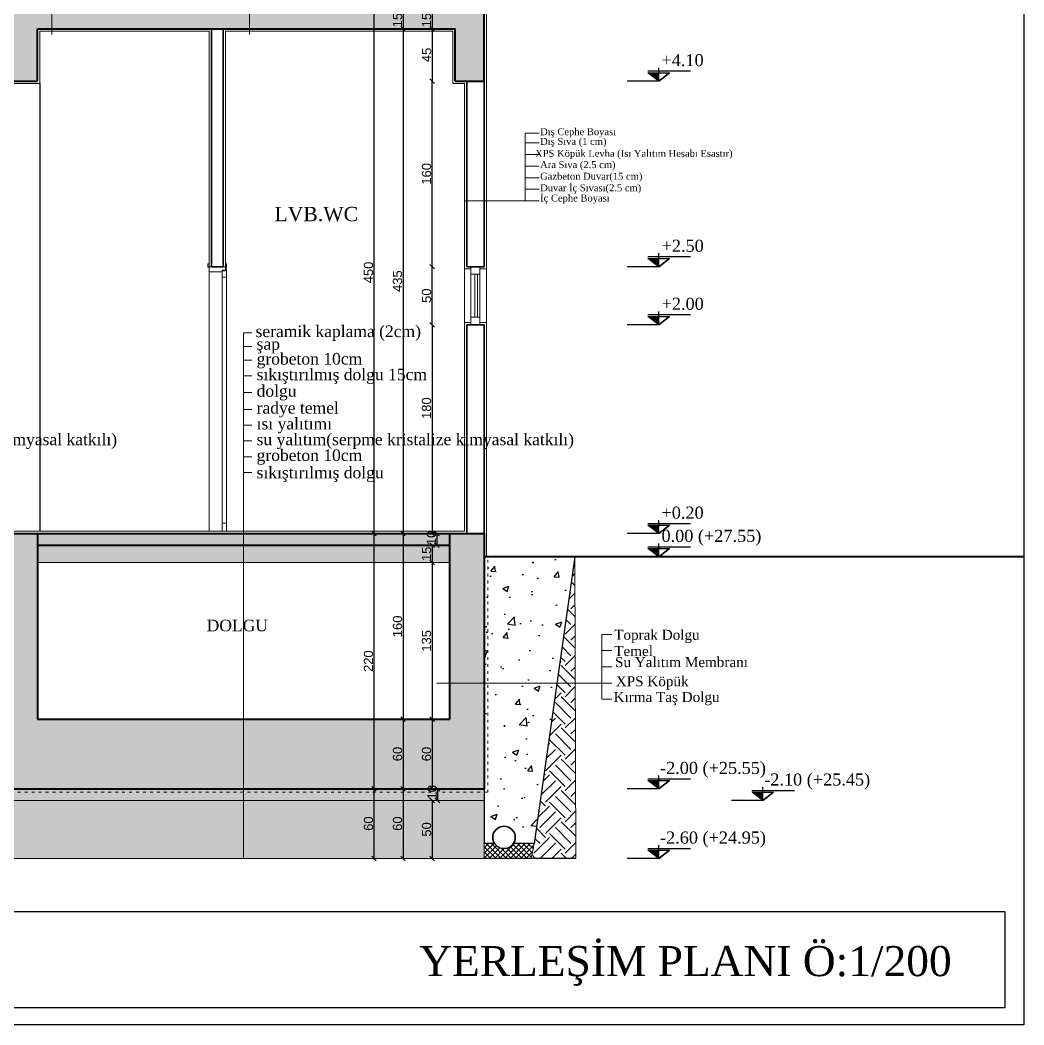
# Model space of a CAD drawing. Header units: centimetres. Extents: x 14449 to 53524, y -19051 to -10746.
# Drawn here: x 21178 to 22043, y -18783 to -17917 of the extents above; entities that cross this region are included whole.
import ezdxf

# ---------------------------------------------------------------- set-up
doc = ezdxf.new("R2010")
doc.units = ezdxf.units.CM
doc.linetypes.add('ACAD_ISO03W100', pattern=[30, 12, -18])
doc.linetypes.add('DOT', pattern=[6.35, 0, -6.35])
for name, color, linetype, lineweight in [('İNCE', 8, 'Continuous', 5), ('malzeme cizgisi', 242, 'Continuous', 20), ('P-TEFRİŞ', 253, 'Continuous', 5), ('P-ÖLÇÜ İÇ', 243, 'Continuous', 0), ('rtm-cam', 141, 'Continuous', 9), ('rtm-duv tugla', 22, 'Continuous', 35), ('rtm-kapı-ahsap', 35, 'Continuous', 13), ('rtm-kesit katmanı-04', 33, 'Continuous', 25), ('rtm-mhl-yazı-malzeme', 7, 'Continuous', 13), ('rtm-pen-ahsap', 35, 'Continuous', 13), ('rtm-sembol kot yazı', 7, 'Continuous', 20), ('rtm-sıva', 252, 'Continuous', 15), ('rtm-tarama-betonarme', 51, 'Continuous', 13), ('rtm-tas_betonarme', 50, 'Continuous', 40)]:
    doc.layers.add(name, color=color, linetype=linetype, lineweight=lineweight)
doc.layers.add('KOT', color=1, linetype='Continuous')
doc.layers.add('Tarama', color=7, linetype='Continuous')
doc.styles.get("Standard").update_dxf_attribs({"font": 'arial.ttf'})
doc.styles.add('times new roman_1_18', font='times.ttf', dxfattribs={"height": 0.2})
doc.styles.add('VAZ-OLCU', font='times.ttf', dxfattribs={"height": 60})
doc.styles.add('ölçü', font='times.ttf', dxfattribs={"height": 10})
doc.dimstyles.new('İÇ ÖLÇÜ', dxfattribs={"dimtxt": 8, "dimasz": 4, "dimexe": 1.25, "dimexo": 0.625, "dimtad": 1, "dimdec": 0, "dimtxsty": 'Standard', "dimblk": 'OBLIQUE', "dimcen": 2.5, "dimse1": 1, "dimse2": 1, "dimclrd": 256, "dimclrt": 256, "dimadec": 0, "dimazin": 0, "dimtfac": 1, "dimtdec": 0, "dimtmove": 1, "dimatfit": 3, "dimldrblk": 'OBLIQUE', "dimfxl": 1, "dimarcsym": 0})
pattern_1 = [(45, (-13698.372, -11789.541), (-6.735192, 6.735192), []), (45, (-13691.6365, -11789.541), (-6.735192, 6.735192), [4.7625, -2.38125])]

# ---------------------------------------------------------------- blocks, each defined once
blk = doc.blocks.new('kotson')
at = {"layer": 'KOT'}
blk.add_hatch(color=256, dxfattribs=at).paths.add_polyline_path([(0.3, 13.6), (18, 0), (18, 13.6)])
for p, q in [((18, 0), (18, 21.9)), ((70, 16), (0, 16)), ((18, 0), (0.3, 13.6)), ((0.3, 13.6), (35.6, 13.6)), ((35.6, 13.6), (18, 0)), ((18, 0), (35.6, 13.6)), ((18, 0), (18, 13.6)), ((18, 0), (-33.7, 0))]:
    blk.add_line(p, q, dxfattribs=at)
blk = doc.blocks.new('gfsdhfdjfg')
at = {"layer": 'malzeme cizgisi'}
for points in [[(-6255.97, -2123.03), (-6255.97, -1670.08)], [(-6255.97, -1670.08), (-6248.87, -1670.08)], [(-6255.97, -1681.92), (-6248.87, -1681.92)], [(-6255.97, -1693.75), (-6248.87, -1693.75)], [(-6255.97, -1707.24), (-6248.87, -1707.24)], [(-6255.97, -1721.44), (-6248.87, -1721.44)], [(-6255.97, -1736.03), (-6248.87, -1736.03)], [(-6255.97, -1749.64), (-6248.87, -1749.64)], [(-6255.97, -1763.25), (-6248.87, -1763.25)], [(-6255.97, -1776.86), (-6248.87, -1776.86)], [(-6255.97, -1790.47), (-6248.87, -1790.47)]]:
    blk.add_lwpolyline(points, dxfattribs=at)
at = {"layer": 'rtm-mhl-yazı-malzeme', "linetype": 'Continuous', "lineweight": 0, "style": 'times new roman_1_18'}
for s, p in [(' seramik kaplama (2cm)', (-6249.49, -1673.71)), ('şap', (-6244.79, -1684.61)), ('grobeton 10cm', (-6244.79, -1697.4)), ('sıkıştırılmış dolgu 15cm', (-6244.79, -1710.89)), ('dolgu', (-6244.79, -1725.09)), ('radye temel ', (-6244.79, -1739.68)), ('ısı yalıtımı', (-6244.79, -1753.29)), ('su yalıtım(serpme kristalize kimyasal katkılı)', (-6244.79, -1766.9)), ('grobeton 10cm', (-6244.79, -1780.51)), ('sıkıştırılmış dolgu ', (-6244.79, -1795.43))]:
    blk.add_text(s, height=10, dxfattribs=at).set_placement(p)
blk = doc.blocks.new('_Oblique')
at = {"color": 0, "linetype": 'ByBlock', "lineweight": -2}
blk.add_line((-0.5, -0.5), (0.5, 0.5), dxfattribs=at)
blk = doc.blocks.new('*D4936')
at = {"layer": 'Defpoints', "color": 0, "lineweight": 30, "transparency": 16777216}
for p in [(21533.03, -17910), (21533.03, -17925), (21533.03, -17925)]:
    blk.add_point(p, dxfattribs=at)
at = {"layer": 'P-ÖLÇÜ İÇ', "lineweight": -2, "transparency": 16777216}
blk.add_line((21533.03, -17910), (21533.03, -17925), dxfattribs=at)
at = {"layer": 'P-ÖLÇÜ İÇ', "lineweight": -2, "transparency": 16777216, "xscale": 4, "yscale": 4, "zscale": 4}
for p, rotation in [((21533.03, -17910), 90), ((21533.03, -17925), 270)]:
    blk.add_blockref('_Oblique', p, dxfattribs=dict(at, rotation=rotation))
at = {"layer": 'P-ÖLÇÜ İÇ', "transparency": 16777216, "insert": (21528.32, -17917.5), "char_height": 8, "attachment_point": 5, "rotation": 90}
blk.add_mtext('15', dxfattribs=at)
blk = doc.blocks.new('*D4937')
at = {"layer": 'Defpoints', "color": 0, "lineweight": 30, "transparency": 16777216}
for p in [(21533.03, -17925), (21533.03, -17970), (21533.03, -17970)]:
    blk.add_point(p, dxfattribs=at)
at = {"layer": 'P-ÖLÇÜ İÇ', "lineweight": -2, "transparency": 16777216}
blk.add_line((21533.03, -17925), (21533.03, -17970), dxfattribs=at)
at = {"layer": 'P-ÖLÇÜ İÇ', "lineweight": -2, "transparency": 16777216, "xscale": 4, "yscale": 4, "zscale": 4}
for p, rotation in [((21533.03, -17925), 90), ((21533.03, -17970), 270)]:
    blk.add_blockref('_Oblique', p, dxfattribs=dict(at, rotation=rotation))
at = {"layer": 'P-ÖLÇÜ İÇ', "transparency": 16777216, "insert": (21528.34, -17947.5), "char_height": 8, "attachment_point": 5, "rotation": 90}
blk.add_mtext('45', dxfattribs=at)
blk = doc.blocks.new('*D4938')
at = {"layer": 'Defpoints', "color": 0, "lineweight": 30, "transparency": 16777216}
for p in [(21533.03, -18180), (21533.03, -18360), (21533.03, -18360)]:
    blk.add_point(p, dxfattribs=at)
at = {"layer": 'P-ÖLÇÜ İÇ', "lineweight": -2, "transparency": 16777216}
blk.add_line((21533.03, -18180), (21533.03, -18360), dxfattribs=at)
at = {"layer": 'P-ÖLÇÜ İÇ', "lineweight": -2, "transparency": 16777216, "xscale": 4, "yscale": 4, "zscale": 4}
for p, rotation in [((21533.03, -18180), 90), ((21533.03, -18360), 270)]:
    blk.add_blockref('_Oblique', p, dxfattribs=dict(at, rotation=rotation))
at = {"layer": 'P-ÖLÇÜ İÇ', "transparency": 16777216, "insert": (21528.32, -18251.95), "char_height": 8, "attachment_point": 5, "rotation": 90}
blk.add_mtext('180', dxfattribs=at)
blk = doc.blocks.new('*D4939')
at = {"layer": 'Defpoints', "color": 0, "lineweight": 30, "transparency": 16777216}
for p in [(21533.03, -18360), (21533.03, -18370), (21537.27, -18370)]:
    blk.add_point(p, dxfattribs=at)
at = {"layer": 'P-ÖLÇÜ İÇ', "lineweight": -2, "transparency": 16777216}
blk.add_line((21537.27, -18360), (21537.27, -18370), dxfattribs=at)
at = {"layer": 'P-ÖLÇÜ İÇ', "lineweight": -2, "transparency": 16777216, "xscale": 4, "yscale": 4, "zscale": 4}
for p, rotation in [((21537.27, -18360), 90), ((21537.27, -18370), 270)]:
    blk.add_blockref('_Oblique', p, dxfattribs=dict(at, rotation=rotation))
at = {"layer": 'P-ÖLÇÜ İÇ', "transparency": 16777216, "insert": (21532.56, -18363.73), "char_height": 8, "attachment_point": 5, "rotation": 90}
blk.add_mtext('10', dxfattribs=at)
blk = doc.blocks.new('*D4940')
at = {"layer": 'Defpoints', "color": 0, "lineweight": 30, "transparency": 16777216}
for p in [(21533.03, -18370), (21533.03, -18385), (21533.03, -18385)]:
    blk.add_point(p, dxfattribs=at)
at = {"layer": 'P-ÖLÇÜ İÇ', "lineweight": -2, "transparency": 16777216}
blk.add_line((21533.03, -18370), (21533.03, -18385), dxfattribs=at)
at = {"layer": 'P-ÖLÇÜ İÇ', "lineweight": -2, "transparency": 16777216, "xscale": 4, "yscale": 4, "zscale": 4}
for p, rotation in [((21533.03, -18370), 90), ((21533.03, -18385), 270)]:
    blk.add_blockref('_Oblique', p, dxfattribs=dict(at, rotation=rotation))
at = {"layer": 'P-ÖLÇÜ İÇ', "transparency": 16777216, "insert": (21528.32, -18377.5), "char_height": 8, "attachment_point": 5, "rotation": 90}
blk.add_mtext('15', dxfattribs=at)
blk = doc.blocks.new('*D4941')
at = {"layer": 'Defpoints', "color": 0, "lineweight": 30, "transparency": 16777216}
for p in [(21533.03, -18385), (21533.03, -18520), (21533.03, -18520)]:
    blk.add_point(p, dxfattribs=at)
at = {"layer": 'P-ÖLÇÜ İÇ', "lineweight": -2, "transparency": 16777216}
blk.add_line((21533.03, -18385), (21533.03, -18520), dxfattribs=at)
at = {"layer": 'P-ÖLÇÜ İÇ', "lineweight": -2, "transparency": 16777216, "xscale": 4, "yscale": 4, "zscale": 4}
for p, rotation in [((21533.03, -18385), 90), ((21533.03, -18520), 270)]:
    blk.add_blockref('_Oblique', p, dxfattribs=dict(at, rotation=rotation))
at = {"layer": 'P-ÖLÇÜ İÇ', "transparency": 16777216, "insert": (21528.32, -18452.5), "char_height": 8, "attachment_point": 5, "rotation": 90}
blk.add_mtext('135', dxfattribs=at)
blk = doc.blocks.new('*D4942')
at = {"layer": 'Defpoints', "color": 0, "lineweight": 30, "transparency": 16777216}
for p in [(21533.03, -18520), (21533.03, -18580), (21533.03, -18580)]:
    blk.add_point(p, dxfattribs=at)
at = {"layer": 'P-ÖLÇÜ İÇ', "lineweight": -2, "transparency": 16777216}
blk.add_line((21533.03, -18520), (21533.03, -18580), dxfattribs=at)
at = {"layer": 'P-ÖLÇÜ İÇ', "lineweight": -2, "transparency": 16777216, "xscale": 4, "yscale": 4, "zscale": 4}
for p, rotation in [((21533.03, -18520), 90), ((21533.03, -18580), 270)]:
    blk.add_blockref('_Oblique', p, dxfattribs=dict(at, rotation=rotation))
at = {"layer": 'P-ÖLÇÜ İÇ', "transparency": 16777216, "insert": (21528.32, -18550), "char_height": 8, "attachment_point": 5, "rotation": 90}
blk.add_mtext('60', dxfattribs=at)
blk = doc.blocks.new('*D4943')
at = {"layer": 'Defpoints', "color": 0, "lineweight": 30, "transparency": 16777216}
for p in [(21533.03, -18580), (21533.03, -18590), (21537.88, -18590)]:
    blk.add_point(p, dxfattribs=at)
at = {"layer": 'P-ÖLÇÜ İÇ', "lineweight": -2, "transparency": 16777216}
blk.add_line((21537.88, -18580), (21537.88, -18590), dxfattribs=at)
at = {"layer": 'P-ÖLÇÜ İÇ', "lineweight": -2, "transparency": 16777216, "xscale": 4, "yscale": 4, "zscale": 4}
for p, rotation in [((21537.88, -18580), 90), ((21537.88, -18590), 270)]:
    blk.add_blockref('_Oblique', p, dxfattribs=dict(at, rotation=rotation))
at = {"layer": 'P-ÖLÇÜ İÇ', "transparency": 16777216, "insert": (21533.17, -18582.99), "char_height": 8, "attachment_point": 5, "rotation": 90}
blk.add_mtext('10', dxfattribs=at)
blk = doc.blocks.new('*D4944')
at = {"layer": 'Defpoints', "color": 0, "lineweight": 30, "transparency": 16777216}
for p in [(21533.03, -18590), (21533.03, -18640), (21533.03, -18640)]:
    blk.add_point(p, dxfattribs=at)
at = {"layer": 'P-ÖLÇÜ İÇ', "lineweight": -2, "transparency": 16777216}
blk.add_line((21533.03, -18590), (21533.03, -18640), dxfattribs=at)
at = {"layer": 'P-ÖLÇÜ İÇ', "lineweight": -2, "transparency": 16777216, "xscale": 4, "yscale": 4, "zscale": 4}
for p, rotation in [((21533.03, -18590), 90), ((21533.03, -18640), 270)]:
    blk.add_blockref('_Oblique', p, dxfattribs=dict(at, rotation=rotation))
at = {"layer": 'P-ÖLÇÜ İÇ', "transparency": 16777216, "insert": (21528.32, -18615), "char_height": 8, "attachment_point": 5, "rotation": 90}
blk.add_mtext('50', dxfattribs=at)
blk = doc.blocks.new('*D4950')
at = {"layer": 'Defpoints', "color": 0, "lineweight": 30, "transparency": 16777216}
for p in [(21508.03, -17910), (21508.03, -17925), (21508.03, -17925)]:
    blk.add_point(p, dxfattribs=at)
at = {"layer": 'P-ÖLÇÜ İÇ', "lineweight": -2, "transparency": 16777216}
blk.add_line((21508.03, -17910), (21508.03, -17925), dxfattribs=at)
at = {"layer": 'P-ÖLÇÜ İÇ', "lineweight": -2, "transparency": 16777216, "xscale": 4, "yscale": 4, "zscale": 4}
for p, rotation in [((21508.03, -17910), 90), ((21508.03, -17925), 270)]:
    blk.add_blockref('_Oblique', p, dxfattribs=dict(at, rotation=rotation))
at = {"layer": 'P-ÖLÇÜ İÇ', "transparency": 16777216, "insert": (21503.32, -17917.5), "char_height": 8, "attachment_point": 5, "rotation": 90}
blk.add_mtext('15', dxfattribs=at)
blk = doc.blocks.new('*D4951')
at = {"layer": 'Defpoints', "color": 0, "lineweight": 30, "transparency": 16777216}
for p in [(21508.03, -17925), (21508.03, -18360), (21508.03, -18360)]:
    blk.add_point(p, dxfattribs=at)
at = {"layer": 'P-ÖLÇÜ İÇ', "lineweight": -2, "transparency": 16777216}
blk.add_line((21508.03, -17925), (21508.03, -18360), dxfattribs=at)
at = {"layer": 'P-ÖLÇÜ İÇ', "lineweight": -2, "transparency": 16777216, "xscale": 4, "yscale": 4, "zscale": 4}
for p, rotation in [((21508.03, -17925), 90), ((21508.03, -18360), 270)]:
    blk.add_blockref('_Oblique', p, dxfattribs=dict(at, rotation=rotation))
at = {"layer": 'P-ÖLÇÜ İÇ', "transparency": 16777216, "insert": (21503.32, -18142.5), "char_height": 8, "attachment_point": 5, "rotation": 90}
blk.add_mtext('435', dxfattribs=at)
blk = doc.blocks.new('*D4952')
at = {"layer": 'Defpoints', "color": 0, "lineweight": 30, "transparency": 16777216}
for p in [(21508.03, -18360), (21503.81, -18520), (21508.03, -18520)]:
    blk.add_point(p, dxfattribs=at)
at = {"layer": 'P-ÖLÇÜ İÇ', "lineweight": -2, "transparency": 16777216}
blk.add_line((21508.03, -18360), (21508.03, -18520), dxfattribs=at)
at = {"layer": 'P-ÖLÇÜ İÇ', "lineweight": -2, "transparency": 16777216, "xscale": 4, "yscale": 4, "zscale": 4}
for p, rotation in [((21508.03, -18360), 90), ((21508.03, -18520), 270)]:
    blk.add_blockref('_Oblique', p, dxfattribs=dict(at, rotation=rotation))
at = {"layer": 'P-ÖLÇÜ İÇ', "transparency": 16777216, "insert": (21503.32, -18440), "char_height": 8, "attachment_point": 5, "rotation": 90}
blk.add_mtext('160', dxfattribs=at)
blk = doc.blocks.new('*D4953')
at = {"layer": 'Defpoints', "color": 0, "lineweight": 30, "transparency": 16777216}
for p in [(21503.81, -18520), (21508.03, -18580), (21508.03, -18580)]:
    blk.add_point(p, dxfattribs=at)
at = {"layer": 'P-ÖLÇÜ İÇ', "lineweight": -2, "transparency": 16777216}
blk.add_line((21508.03, -18520), (21508.03, -18580), dxfattribs=at)
at = {"layer": 'P-ÖLÇÜ İÇ', "lineweight": -2, "transparency": 16777216, "xscale": 4, "yscale": 4, "zscale": 4}
for p, rotation in [((21508.03, -18520), 90), ((21508.03, -18580), 270)]:
    blk.add_blockref('_Oblique', p, dxfattribs=dict(at, rotation=rotation))
at = {"layer": 'P-ÖLÇÜ İÇ', "transparency": 16777216, "insert": (21503.32, -18550), "char_height": 8, "attachment_point": 5, "rotation": 90}
blk.add_mtext('60', dxfattribs=at)
blk = doc.blocks.new('*D4954')
at = {"layer": 'Defpoints', "color": 0, "lineweight": 30, "transparency": 16777216}
for p in [(21508.03, -18580), (21504.03, -18640), (21508.03, -18640)]:
    blk.add_point(p, dxfattribs=at)
at = {"layer": 'P-ÖLÇÜ İÇ', "lineweight": -2, "transparency": 16777216}
blk.add_line((21508.03, -18580), (21508.03, -18640), dxfattribs=at)
at = {"layer": 'P-ÖLÇÜ İÇ', "lineweight": -2, "transparency": 16777216, "xscale": 4, "yscale": 4, "zscale": 4}
for p, rotation in [((21508.03, -18580), 90), ((21508.03, -18640), 270)]:
    blk.add_blockref('_Oblique', p, dxfattribs=dict(at, rotation=rotation))
at = {"layer": 'P-ÖLÇÜ İÇ', "transparency": 16777216, "insert": (21503.32, -18610), "char_height": 8, "attachment_point": 5, "rotation": 90}
blk.add_mtext('60', dxfattribs=at)
blk = doc.blocks.new('*D4956')
at = {"layer": 'Defpoints', "color": 0, "lineweight": 30, "transparency": 16777216}
for p in [(21483.03, -17910), (21483.03, -18360), (21483.03, -18360)]:
    blk.add_point(p, dxfattribs=at)
at = {"layer": 'P-ÖLÇÜ İÇ', "lineweight": -2, "transparency": 16777216}
blk.add_line((21483.03, -17910), (21483.03, -18360), dxfattribs=at)
at = {"layer": 'P-ÖLÇÜ İÇ', "lineweight": -2, "transparency": 16777216, "xscale": 4, "yscale": 4, "zscale": 4}
for p, rotation in [((21483.03, -17910), 90), ((21483.03, -18360), 270)]:
    blk.add_blockref('_Oblique', p, dxfattribs=dict(at, rotation=rotation))
at = {"layer": 'P-ÖLÇÜ İÇ', "transparency": 16777216, "insert": (21478.32, -18135), "char_height": 8, "attachment_point": 5, "rotation": 90}
blk.add_mtext('450', dxfattribs=at)
blk = doc.blocks.new('*D4957')
at = {"layer": 'Defpoints', "color": 0, "lineweight": 30, "transparency": 16777216}
for p in [(21483.03, -18360), (21483.03, -18580), (21483.03, -18580)]:
    blk.add_point(p, dxfattribs=at)
at = {"layer": 'P-ÖLÇÜ İÇ', "lineweight": -2, "transparency": 16777216}
blk.add_line((21483.03, -18360), (21483.03, -18580), dxfattribs=at)
at = {"layer": 'P-ÖLÇÜ İÇ', "lineweight": -2, "transparency": 16777216, "xscale": 4, "yscale": 4, "zscale": 4}
for p, rotation in [((21483.03, -18360), 90), ((21483.03, -18580), 270)]:
    blk.add_blockref('_Oblique', p, dxfattribs=dict(at, rotation=rotation))
at = {"layer": 'P-ÖLÇÜ İÇ', "transparency": 16777216, "insert": (21478.32, -18470), "char_height": 8, "attachment_point": 5, "rotation": 90}
blk.add_mtext('220', dxfattribs=at)
blk = doc.blocks.new('*D4958')
at = {"layer": 'Defpoints', "color": 0, "lineweight": 30, "transparency": 16777216}
for p in [(21483.03, -18580), (21483.03, -18640), (21483.03, -18640)]:
    blk.add_point(p, dxfattribs=at)
at = {"layer": 'P-ÖLÇÜ İÇ', "lineweight": -2, "transparency": 16777216}
blk.add_line((21483.03, -18580), (21483.03, -18640), dxfattribs=at)
at = {"layer": 'P-ÖLÇÜ İÇ', "lineweight": -2, "transparency": 16777216, "xscale": 4, "yscale": 4, "zscale": 4}
for p, rotation in [((21483.03, -18580), 90), ((21483.03, -18640), 270)]:
    blk.add_blockref('_Oblique', p, dxfattribs=dict(at, rotation=rotation))
at = {"layer": 'P-ÖLÇÜ İÇ', "transparency": 16777216, "insert": (21478.32, -18610), "char_height": 8, "attachment_point": 5, "rotation": 90}
blk.add_mtext('60', dxfattribs=at)
blk = doc.blocks.new('*D4969')
at = {"layer": 'Defpoints', "color": 0, "lineweight": 30, "transparency": 16777216}
for p in [(21533.03, -18130), (21533.03, -18130), (21533.03, -18180)]:
    blk.add_point(p, dxfattribs=at)
at = {"layer": 'P-ÖLÇÜ İÇ', "lineweight": -2, "transparency": 16777216}
blk.add_line((21533.03, -18180), (21533.03, -18130), dxfattribs=at)
at = {"layer": 'P-ÖLÇÜ İÇ', "lineweight": -2, "transparency": 16777216, "xscale": 4, "yscale": 4, "zscale": 4}
for p, rotation in [((21533.03, -18130), 90), ((21533.03, -18180), 270)]:
    blk.add_blockref('_Oblique', p, dxfattribs=dict(at, rotation=rotation))
at = {"layer": 'P-ÖLÇÜ İÇ', "transparency": 16777216, "insert": (21528.32, -18155), "char_height": 8, "attachment_point": 5, "rotation": 90}
blk.add_mtext('50', dxfattribs=at)
blk = doc.blocks.new('*D4970')
at = {"layer": 'Defpoints', "color": 0, "lineweight": 30, "transparency": 16777216}
for p in [(21533.03, -17970), (21533.03, -17970), (21533.03, -18130)]:
    blk.add_point(p, dxfattribs=at)
at = {"layer": 'P-ÖLÇÜ İÇ', "lineweight": -2, "transparency": 16777216}
blk.add_line((21533.03, -18130), (21533.03, -17970), dxfattribs=at)
at = {"layer": 'P-ÖLÇÜ İÇ', "lineweight": -2, "transparency": 16777216, "xscale": 4, "yscale": 4, "zscale": 4}
for p, rotation in [((21533.03, -17970), 90), ((21533.03, -18130), 270)]:
    blk.add_blockref('_Oblique', p, dxfattribs=dict(at, rotation=rotation))
at = {"layer": 'P-ÖLÇÜ İÇ', "transparency": 16777216, "insert": (21528.32, -18050), "char_height": 8, "attachment_point": 5, "rotation": 90}
blk.add_mtext('160', dxfattribs=at)

msp = doc.modelspace()

# ---------------------------------------------------------------- hatches: boundary and pattern name
at = {"layer": 'İNCE'}
h = msp.add_hatch(dxfattribs=at)
h.set_pattern_fill('TRIANG', color=256)
h.set_pattern_definition([(60, (-5690.361, -8206.624), (-4.7625, 8.248892), [4.7625, -4.7625]), (120, (-5690.361, -8206.624), (-9.525, 5e-09), [4.7625, -4.7625]), (0, (-5692.742, -8202.499), (4.7625, 8.248892), [4.7625, -4.7625])])
h.paths.add_polyline_path([(21163.04, -18385), (21163.04, -18370), (20718.04, -18370), (20718.04, -18385)])
h.paths.add_polyline_path([(21193.04, -18370), (21193.04, -18385), (21548.04, -18385), (21548.04, -18370)])
at = {"layer": 'İNCE', "linetype": 'Continuous', "lineweight": -3}
h = msp.add_hatch(dxfattribs=at)
h.set_pattern_fill('AR-CONC', scale=0.3, style=0)
h.set_pattern_definition([(50, (-57251.693, 67622.786), (54.6554, -4.781726), [5.715, -62.865]), (355, (-57251.69, 67622.786), (-10.573026, 57.317054), [4.572, -50.292175]), (100.451445, (-57247.14, 67622.387), (44.082374, 52.535326), [4.857003, -53.427073]), (46.1842, (-57251.69, 67638.026), (81.323712, -12.6127), [8.5725, -94.2975]), (96.63556, (-57244.916, 67636.975), (71.22124, 74.22784), [7.285507, -80.14068]), (351.18415, (-57251.69, 67638.026), (71.22124, 74.22784), [6.85799, -75.43792]), (21, (-57244.073, 67634.216), (45.484317, -30.67956), [5.715, -62.865]), (326, (-57244.07, 67634.216), (18.540609, 55.25639), [4.572, -50.292]), (71.451445, (-57240.28, 67631.66), (64.024926, 24.57683), [4.857003, -53.42698]), (37.5, (-57251.693, 67622.786), (0.926581, 25.3665117), [0, -49.6824, 0, -51.054, 0, -50.4825]), (7.5, (-57251.693, 67622.786), (20.045899, 30.0541724), [0, -29.1084, 0, -48.5394, 0, -19.2405]), (327.5, (-57268.685, 67622.786), (40.6771786, -1.7186232), [0, -19.05, 0, -59.436, 0, -78.867]), (317.5, (-57276.305, 67622.786), (44.438754, 7.627947), [0, -24.765, 0, -39.4716, 0, -56.007])])
edge = h.paths.add_edge_path()
edge.add_line((21621.16, -18627.23), (21603.09, -18627.26))
edge.add_arc((21595.06, -18621.84), 9.69, 325.98165, 360)
edge.add_arc((21595.06, -18621.84), 9.69, 360, 540)
edge.add_arc((21595.06, -18621.84), 9.69, 540, 572.80355)
edge.add_line((21586.92, -18627.08), (21578.18, -18627.08))
edge.add_line((21578.18, -18627.08), (21578.08, -18469.8))
edge.add_line((21578.08, -18469.8), (21578.04, -18380))
edge.add_line((21578.04, -18380), (21656.1, -18380))
edge.add_line((21656.1, -18380), (21642.33, -18477.44))
edge.add_line((21642.33, -18477.44), (21621.16, -18627.23))
h = msp.add_hatch(dxfattribs=at)
h.set_pattern_fill('EARTH', scale=3, angle=45, style=0)
h.set_pattern_definition([(45, (-57251.693, 67672.786), (2e-15, 26.9407684), [19.05, -19.05]), (45, (-57256.744, 67677.837), (2e-15, 26.9407684), [19.05, -19.05]), (45, (-57261.795, 67682.889), (2e-15, 26.9407684), [19.05, -19.05]), (135, (-57261.795, 67686.256), (-26.9407684, 2e-15), [19.05, -19.05]), (135, (-57256.744, 67691.308), (-26.9407684, 2e-15), [19.05, -19.05]), (135, (-57251.693, 67696.359), (-26.9407684, 2e-15), [19.05, -19.05])])
h.paths.add_polyline_path([(21656.93, -18640), (21618.4, -18640), (21621.16, -18627.23), (21636.28, -18520.3), (21656.1, -18380)])
at = {"layer": 'İNCE'}
h = msp.add_hatch(dxfattribs=at)
h.set_pattern_fill('TRIANG', color=256)
h.set_pattern_definition([(60, (71.353, -3874.5115), (-4.7625, 8.248892), [4.7625, -4.7625]), (120, (71.353, -3874.5115), (-9.525, 5e-09), [4.7625, -4.7625]), (0, (68.972, -3870.387), (4.7625, 8.248892), [4.7625, -4.7625])])
h.paths.add_polyline_path([(21578.04, -18590), (21578.04, -18580), (20688.04, -18580), (20688.04, -18590)])
h = msp.add_hatch(dxfattribs=at)
h.set_pattern_fill('GRAVEL', color=256, scale=1.5)
h.set_pattern_definition([(228.0127875, (-13670.9397, -11751.4412), (-304.80000002, -342.89999998), [5.12582, -507.457255]), (184.969741, (-13674.3687, -11755.2512), (457.19999982, 38.10000217), [8.79607, -870.810733]), (132.510447, (-13683.1317, -11756.0132), (381.00000016, -419.09999985), [6.202223, -614.02084]), (267.273689, (-13697.9907, -11765.5382), (38.10000008, 762), [8.010068, -792.99656]), (292.833654, (-13698.3717, -11773.5392), (-190.50000002, 457.19999999), [7.854505, -777.597116]), (357.273689, (-13695.3237, -11780.7782), (-762, 38.10000008), [8.010068, -792.99656]), (37.6942405, (-13687.3227, -11781.1592), (-495.29999998, -381.00000003), [10.592905, -1048.69673]), (72.2553284, (-13678.9407, -11774.6822), (266.70000007, 838.19999998), [10.000793, -990.07885]), (121.4295656, (-13675.8927, -11765.1572), (-304.80000004, 495.29999997), [8.037195, -795.683185]), (175.236358, (-13680.0837, -11758.2992), (419.1, -38.10000007), [9.1757, -449.609054]), (222.3974378, (-13689.2277, -11757.5372), (-457.199999985, -419.100000016), [11.86617, -1174.751588]), (138.814075, (-13660.2717, -11765.9192), (-266.7, 228.60000002), [4.05007, -400.958487]), (171.4692344, (-13663.3197, -11763.2522), (495.30000001, -76.19999991), [7.70523, -762.819585]), (225, (-13670.94, -11762.11), (-5e-15, -38.1), [5.38814, -48.493397]), (203.19859, (-13673.6067, -11757.537), (190.5, 76.2), [2.90162, -287.259336]), (291.80141, (-13676.274, -11758.68), (-38.1, 114.3), [4.103484, -201.071295]), (30.963757, (-13674.75, -11762.49), (114.3, 76.2), [6.664795, -215.494472]), (161.56505, (-13669.035, -11759.061), (76.2, -38.1), [4.819307, -115.66347]), (16.38954, (-13698.3717, -11758.6802), (381, 114.3), [6.75132, -668.3824]), (70.346176, (-13691.8947, -11756.7752), (-152.40000001, -419.1), [5.663984, -560.733235]), (293.19859, (-13669.0347, -11751.441), (-76.2, 190.5), [5.8032, -284.357754]), (343.61046, (-13666.7487, -11756.7752), (-381.00000001, 114.29999997), [6.75132, -668.3824]), (339.443955, (-13698.3717, -11782.302), (-190.5, 76.2), [6.51053, -319.016015]), (294.775141, (-13692.2757, -11784.5882), (-190.50000023, 419.0999999), [5.45508, -540.0539]), (66.80141, (-13668.6537, -11789.541), (76.2, 190.5), [5.8032, -284.357754]), (17.354025, (-13666.3677, -11784.2072), (-495.29999999, -152.40000003), [6.38674, -632.28564]), (69.443955, (-13687.3227, -11789.541), (-76.2, -190.5), [3.255264, -322.27128]), (101.309932, (-13670.94, -11789.541), (-38.1, 152.4), [1.94272, -192.329924]), (165.963757, (-13671.321, -11787.636), (114.3, -38.1), [7.854506, -149.23582]), (186.009006, (-13678.9407, -11785.7312), (381, 38.10000002), [7.279005, -720.620473]), (303.690068, (-13674.75, -11765.919), (-38.1, 76.2), [5.49486, -131.876645]), (353.1572266, (-13671.7017, -11770.4912), (647.700000004, -76.199999966), [9.59335, -949.740136]), (60.945396, (-13662.1767, -11771.6342), (-152.4, -266.7), [3.922624, -388.340885]), (90, (-13660.27, -11768.205), (-38.1, 38.1), [2.286, -35.814]), (120.256437, (-13679.7027, -11784.5882), (152.39999998, -266.70000001), [5.293004, -524.00911]), (48.0127875, (-13682.3697, -11780.0162), (304.80000003, 342.89999998), [10.251643, -502.331433]), (0, (-13675.51, -11772.396), (38.1, 38.1), [9.906, -28.194]), (325.3048465, (-13665.6057, -11772.3962), (381.00000014, -266.6999998), [6.024143, -596.38975]), (254.054604, (-13660.6527, -11775.825), (-38.1, -152.4), [5.547436, -271.82475]), (207.6459754, (-13662.1767, -11781.1592), (-723.90000003, -380.99999995), [9.032176, -894.186966]), (175.4260787, (-13670.1777, -11785.3502), (-495.3, 38.1), [9.55544, -945.987697])])
h.paths.add_polyline_path([(21578.04, -18640), (21578.04, -18590), (20688.04, -18590), (20688.04, -18640)])
at = {"layer": 'rtm-tarama-betonarme'}
h = msp.add_hatch(dxfattribs=at)
h.set_pattern_fill('ANSI33', color=256, scale=1.5, style=0)
h.set_pattern_definition(pattern_1)
h.paths.add_polyline_path([(21193.04, -17925), (21552.96, -17925), (21552.96, -17970), (21578.04, -17970), (21578.04, -17910), (20688.04, -17910), (20688.04, -17970), (20718.04, -17970), (20718.04, -17925), (21163.04, -17925), (21163.04, -17970), (21193.04, -17970)])
h = msp.add_hatch(dxfattribs=at)
h.set_pattern_fill('ANSI33', color=256, scale=1.5, style=0)
h.set_pattern_definition(pattern_1)
h.paths.add_polyline_path([(21578.04, -18360), (21548.04, -18360), (21548.04, -18520), (21193.04, -18520), (21193.04, -18360), (21163.04, -18360), (21163.04, -18520), (20718.04, -18520), (20718.04, -18360), (20688.04, -18360), (20688.04, -18580), (21578.04, -18580)])
h = msp.add_hatch(dxfattribs=at)
h.set_pattern_fill('ANSI33', color=256, scale=1.5, style=0)
h.set_pattern_definition([(45, (-5690.361, -8206.624), (-6.735192, 6.735192), []), (45, (-5683.625, -8206.624), (-6.735192, 6.735192), [4.7625, -2.38125])])
h.paths.add_polyline_path([(21163.04, -18370), (21163.04, -18360), (20718.04, -18360), (20718.04, -18370)])
h.paths.add_polyline_path([(21193.04, -18360), (21193.04, -18370), (21548.04, -18370), (21548.04, -18360)])
at = {"layer": 'Tarama'}
h = msp.add_hatch(dxfattribs=at)
h.set_pattern_fill('ANSI37', style=0)
h.set_pattern_definition([(45, (-77704.95, 162692.2454), (-2.24506403, 2.24506403), []), (135, (-77704.95, 162692.2454), (-2.24506403, -2.24506403), [])])
edge = h.paths.add_edge_path()
edge.add_arc((21594.92, -18621.86), 9.69, 270, 327.19645)
edge.add_line((21603.06, -18627.1), (21621.01, -18627.1))
edge.add_line((21621.01, -18627.1), (21618.36, -18640.02))
edge.add_line((21618.36, -18640.02), (21594.92, -18640.02))
edge.add_line((21594.92, -18640.02), (21594.92, -18631.54))
edge = h.paths.add_edge_path()
edge.add_line((21578.04, -18627.1), (21586.78, -18627.1))
edge.add_arc((21594.92, -18621.86), 9.69, 212.80355, 270)
edge.add_line((21594.92, -18631.54), (21594.92, -18640.02))
edge.add_line((21594.92, -18640.02), (21578.04, -18640.02))
edge.add_line((21578.04, -18640.02), (21578.04, -18627.1))

# ---------------------------------------------------------------- linework, layer by layer
at = {"color": 2, "lineweight": 25}
for points in [[(19683.04, -16583.46), (22043.12, -16583.46), (22043.12, -18783.46), (19683.04, -18783.46)], [(22026.92, -18686.08), (19709.07, -18686.08), (19709.07, -18768.46), (22026.92, -18768.46)]]:
    msp.add_lwpolyline(points, close=True, dxfattribs=at)
at = {"layer": 'İNCE', "color": 7, "linetype": 'Continuous', "lineweight": -3}
msp.add_lwpolyline([(21621.16, -18627.23), (21603.09, -18627.26, 0.149533), (21604.75, -18621.84, 1), (21585.37, -18621.84, 0.144118), (21586.92, -18627.08), (21578.18, -18627.08), (21578.04, -18380), (21578.04, -18380), (21578.04, -18380), (21656.1, -18380)], format="xyb", close=True, dxfattribs=at)
at = {"layer": 'malzeme cizgisi'}
for p, q in [((21205.42, -17806.46), (21205.42, -17930)), ((21375.6, -17806.46), (21375.6, -17930)), ((21613.26, -18014.94), (21625.51, -18014.94)), ((21613.26, -18023.3), (21625.51, -18023.3)), ((21613.26, -18033.3), (21625.51, -18033.3)), ((21613.26, -18043.3), (21625.51, -18043.3)), ((21613.26, -18053.3), (21625.51, -18053.3)), ((21613.26, -18063.3), (21625.51, -18063.3)), ((21613.26, -18073.3), (21625.51, -18073.3)), ((21679.42, -18502.86), (21679.42, -18446.86)), ((21679.42, -18446.86), (21687.92, -18446.86)), ((21679.42, -18460.86), (21687.92, -18460.86)), ((21679.42, -18474.86), (21687.92, -18474.86)), ((21537.17, -18488.86), (21679.42, -18488.86)), ((21679.42, -18488.86), (21687.92, -18488.86)), ((21679.42, -18502.86), (21687.92, -18502.86))]:
    msp.add_line(p, q, dxfattribs=at)
for points in [[(21613.26, -18014.94), (21613.26, -18073.3)], [(21613.26, -18073.3), (21561.04, -18073.3)]]:
    msp.add_lwpolyline(points, dxfattribs=at)
at = {"layer": 'P-ÖLÇÜ İÇ', "color": 7}
msp.add_lwpolyline([(21656.93, -18640), (21618.4, -18640), (21621.16, -18627.23), (21656.1, -18380), (21656.1, -18380)], close=True, dxfattribs=at)
at = {"layer": 'rtm-cam'}
msp.add_line((21572.09, -18173.6), (21572.09, -18136.4), dxfattribs=at)
at = {"layer": 'rtm-duv tugla'}
for p, q in [((21343.04, -17925), (21343.04, -18130)), ((21353.04, -17925), (21353.04, -18130)), ((21563.04, -17970), (21563.04, -18130)), ((21578.04, -17970), (21578.04, -18130)), ((21343.04, -18130), (21353.04, -18130)), ((21563.04, -18130), (21578.04, -18130)), ((21563.04, -18180), (21563.04, -18360)), ((21563.04, -18180), (21578.04, -18180)), ((21578.04, -18180), (21578.04, -18360))]:
    msp.add_line(p, q, dxfattribs=at)
at = {"layer": 'rtm-kapı-ahsap'}
for p, q in [((21339.9, -18127.47), (21341.04, -18127.47)), ((21339.9, -18130.56), (21339.9, -18127.47)), ((21341.04, -18130.56), (21339.9, -18130.56)), ((21341.04, -18127.47), (21341.04, -18130.56)), ((21341.04, -18134.45), (21341.04, -18130)), ((21355.04, -18130), (21341.04, -18130)), ((21352.07, -18132.97), (21352.07, -18134.45)), ((21355.04, -18132.97), (21352.07, -18132.97)), ((21355.04, -18127.53), (21355.04, -18130.56)), ((21356.01, -18127.53), (21355.04, -18127.53)), ((21355.04, -18130), (21355.04, -18132.97)), ((21355.04, -18130.56), (21356.01, -18130.56)), ((21355.04, -18131.98), (21356.03, -18131.98)), ((21355.09, -18133.48), (21355.09, -18131.98)), ((21356.01, -18130.56), (21356.01, -18127.53)), ((21356.03, -18357.86), (21356.03, -18131.98)), ((21352.07, -18134.45), (21341.04, -18134.45)), ((21341.04, -18134.45), (21341.04, -18358)), ((21352.2, -18133.48), (21352.2, -18357.86)), ((21352.2, -18133.48), (21355.09, -18133.48)), ((21356.03, -18139.05), (21352.2, -18139.05)), ((21356.03, -18350.94), (21352.2, -18350.94)), ((21352.2, -18357.86), (21356.03, -18357.86))]:
    msp.add_line(p, q, dxfattribs=at)
at = {"layer": 'rtm-kapı-ahsap', "const_width": 0.388}
msp.add_lwpolyline([(21355.62, -18131.06, 1), (21355.62, -18131.66, 1)], format="xyb", close=True, dxfattribs=at)
at = {"layer": 'rtm-kesit katmanı-04'}
msp.add_line((21195.04, -17972), (21195.04, -18358), dxfattribs=at)
at = {"layer": 'rtm-pen-ahsap'}
for p, q in [((21561.04, -18130.15), (21561.04, -18180)), ((21566.39, -18130), (21566.4, -18173.56)), ((21574.32, -18130), (21574.32, -18173.56)), ((21580.11, -18178), (21580.11, -18132.17)), ((21566.39, -18136.4), (21574.31, -18136.4)), ((21569.86, -18136.4), (21569.86, -18173.6)), ((21566.39, -18173.6), (21574.31, -18173.6))]:
    msp.add_line(p, q, dxfattribs=at)
msp.add_lwpolyline([(21566.4, -18173.56), (21566.4, -18180), (21574.31, -18180), (21574.32, -18173.56)], dxfattribs=at)
at = {"layer": 'rtm-sıva'}
for p, q in [((21193.04, -18385), (21548.04, -18385)), ((21578.04, -18580), (21578.04, -18640)), ((20688.04, -18590), (21578.04, -18590)), ((20688.04, -18640), (21578.04, -18640))]:
    msp.add_line(p, q, dxfattribs=at)
for points in [[(21574.32, -17728), (21580.04, -17728), (21580.04, -18132), (21574.32, -18132)], [(20699.75, -17972), (20720.04, -17972), (20720.04, -17927), (21161.04, -17927), (21161.04, -17972), (21195.04, -17972), (21195.04, -17927), (21341.04, -17927), (21341.04, -18130)], [(21355.04, -18130), (21355.04, -17927), (21550.96, -17927), (21550.96, -17972), (21561.04, -17972), (21561.04, -18132), (21566.39, -18132)], [(21566.4, -18178), (21561.04, -18178), (21561.04, -18358), (20699.75, -18358)], [(21574.31, -18178), (21580.04, -18178), (21580.04, -18380.03)]]:
    msp.add_lwpolyline(points, dxfattribs=at)
at = {"layer": 'rtm-sıva', "color": 3, "linetype": 'ACAD_ISO03W100', "ltscale": 0.2}
msp.add_lwpolyline([(20684.04, -18380), (20684.04, -18583), (21581.16, -18582.91), (21581.16, -18380)], dxfattribs=at)
at = {"layer": 'rtm-tas_betonarme'}
for p, q in [((21578.04, -17970), (21578.04, -17910)), ((21193.04, -17925), (21552.96, -17925)), ((21193.04, -17970), (21193.04, -17925)), ((21552.96, -17970), (21552.96, -17925)), ((21163.04, -17970), (21193.04, -17970)), ((21552.96, -17970), (21578.04, -17970)), ((20688.04, -18360), (21578.04, -18360)), ((21193.04, -18360), (21193.04, -18520)), ((21548.04, -18360), (21548.04, -18520)), ((21578.04, -18360), (21578.04, -18580)), ((21193.04, -18370), (21548.04, -18370)), ((22043.12, -18380), (21578.04, -18380)), ((21193.04, -18520), (21548.04, -18520)), ((20688.04, -18580), (21578.04, -18580))]:
    msp.add_line(p, q, dxfattribs=at)
at = {"layer": 'Tarama', "color": 7}
msp.add_line((21656.93, -18640), (21578.04, -18640), dxfattribs=at)
msp.add_circle((21595.07, -18621.84), 9.69, dxfattribs=at)

# ---------------------------------------------------------------- block references
at = {"layer": 'KOT', "xscale": 0.525, "yscale": 0.525, "zscale": 0.525}
for p in [(21718.92, -17970), (21718.92, -18130), (21718.92, -18180), (21718.92, -18360), (21718.92, -18380), (21718.92, -18580), (21808.72, -18590), (21718.92, -18640)]:
    msp.add_blockref('kotson', p, dxfattribs=at)
at = {"layer": 'P-TEFRİŞ', "linetype": 'DOT'}
for p in [(27232.91, -16516.97), (27626.66, -16516.97)]:
    msp.add_blockref('gfsdhfdjfg', p, dxfattribs=at)

# ---------------------------------------------------------------- texts
at = {"style": 'ölçü'}
msp.add_text('YERLEŞİM PLANI Ö:1/200', height=25.92, dxfattribs=at).set_placement((21521.97, -18741.43))
at = {"layer": 'rtm-mhl-yazı-malzeme', "style": 'ölçü'}
for s, height, p in [('LVB.WC', 12.346, (21397.3, -18090.8)), ('DOLGU', 10, (21338.8, -18444.23))]:
    msp.add_text(s, height=height, dxfattribs=at).set_placement(p)
at = {"layer": 'rtm-mhl-yazı-malzeme', "linetype": 'Continuous', "lineweight": 0, "style": 'times new roman_1_18'}
for s, width, heights, insert, char_height, attachment_point in [('{\\H0.6x;Dış Cephe }{\\H0.6x;Boyası}', 118.4535, [10.27], (21626.23, -18010.68), 10, 1), ('{\\H0.6x;Dış Sıva (1 cm)}', 74.1937, [10.27], (21626.23, -18019.04), 10, 1), ('{\\H0.6x;XPS Köpük Levha (Isı Yalıtım Hesabı Esastır) }', 201.3, [10.27], (21792.05, -18029.33), 10, 3), ('{\\H0.6x;Ara Sıva (2.5 cm)}', 99.3853, [10.27], (21626.23, -18039.04), 10, 1), ('{\\H0.6x;Gazbeton Duvar(15 cm)}', 87.8973, [10.27], (21626.23, -18049.04), 10, 1), ('{\\H0.6x;Duvar İç Sıvası(2.5 cm)}', 87.0484, [10.27], (21626.23, -18059.04), 10, 1), ('{\\H0.6x;İç Cephe Boyası}', 70.5948, [10.27], (21626.23, -18067.86), 10, 1), ('{\\H0.8x;Toprak Dolgu}', 75.0446, [13.31], (21690.08, -18442.94), 10.8, 1), ('{\\H0.8x;Temel}', 107.0407, [13.31], (21690.08, -18456.94), 10.8, 1), ('{\\H0.8x;Su Yalıtım Membranı}', 147.2309, [13.31], (21690.75, -18466.46), 10.8, 1), ('{\\H0.8x;XPS Köpük}', 147.2309, [13.31], (21691.4, -18482.99), 10.8, 1), ('\\pxt9;{\\H0.8x;Kırma Taş Dolgu}', 147.2309, [13.31], (21689.51, -18496.55), 10.8, 1)]:
    msp.add_mtext_dynamic_manual_height_columns(s, width=width, gutter_width=12.5, heights=heights, dxfattribs=dict(at, insert=insert, char_height=char_height, attachment_point=attachment_point))
at = {"layer": 'rtm-sembol kot yazı', "style": 'VAZ-OLCU'}
for s, p in [('+4.10', (21730.79, -17957.18, -91.87)), ('+2.50', (21730.88, -18117.18, -91.87)), ('+2.00', (21730.88, -18167.18, -91.87)), ('+0.20', (21730.79, -18347.18, -91.87)), ('0.00 (+27.55) ', (21730.79, -18367.18, -91.87)), ('-2.00 (+25.55) ', (21729.52, -18567.18, -91.87)), ('-2.10 (+25.45) ', (21819.32, -18577.18, -91.87)), ('-2.60 (+24.95) ', (21729.52, -18627.18, -91.87))]:
    msp.add_text(s, height=10.4, dxfattribs=at).set_placement(p)

# ---------------------------------------------------------------- dimensions: what is measured, and where the dimension line sits
at = {"layer": 'P-ÖLÇÜ İÇ'}
for base, p1, p2, picture, middle in [((21483.03, -18360), (21483.03, -17910), (21483.03, -18360), '*D4956', (21478.32, -18135)), ((21508.03, -17925), (21508.03, -17910), (21508.03, -17925), '*D4950', (21503.32, -17917.5)), ((21533.03, -17925), (21533.03, -17910), (21533.03, -17925), '*D4936', (21528.32, -17917.5)), ((21508.03, -18360), (21508.03, -17925), (21508.03, -18360), '*D4951', (21503.32, -18142.5)), ((21533.03, -17970), (21533.03, -17925), (21533.03, -17970), '*D4937', (21528.34, -17947.5)), ((21533.03, -17970), (21533.03, -18130), (21533.03, -17970), '*D4970', (21528.32, -18050)), ((21533.03, -18130), (21533.03, -18180), (21533.03, -18130), '*D4969', (21528.32, -18155)), ((21483.03, -18580), (21483.03, -18360), (21483.03, -18580), '*D4957', (21478.32, -18470)), ((21508.03, -18520), (21508.03, -18360), (21503.81, -18520), '*D4952', (21503.32, -18440)), ((21533.03, -18385), (21533.03, -18370), (21533.03, -18385), '*D4940', (21528.32, -18377.5)), ((21533.03, -18520), (21533.03, -18385), (21533.03, -18520), '*D4941', (21528.32, -18452.5)), ((21508.03, -18580), (21503.81, -18520), (21508.03, -18580), '*D4953', (21503.32, -18550)), ((21533.03, -18580), (21533.03, -18520), (21533.03, -18580), '*D4942', (21528.32, -18550)), ((21483.03, -18640), (21483.03, -18580), (21483.03, -18640), '*D4958', (21478.32, -18610)), ((21508.03, -18640), (21508.03, -18580), (21504.03, -18640), '*D4954', (21503.32, -18610)), ((21533.03, -18640), (21533.03, -18590), (21533.03, -18640), '*D4944', (21528.32, -18615))]:
    dim = msp.add_linear_dim(base=base, p1=p1, p2=p2, angle=90, dimstyle='İÇ ÖLÇÜ', dxfattribs=at)
    dim.commit()
    dim.dimension.update_dxf_attribs({"geometry": picture, "text_midpoint": middle})
for base, p1, p2, picture, middle in [((21533.03, -18360), (21533.03, -18180), (21533.03, -18360), '*D4938', (21533.03, -18251.95)), ((21537.27, -18370), (21533.03, -18360), (21533.03, -18370), '*D4939', (21537.27, -18363.73)), ((21537.88, -18590), (21533.03, -18580), (21533.03, -18590), '*D4943', (21537.88, -18582.99))]:
    dim = msp.add_linear_dim(base=base, p1=p1, p2=p2, angle=90, dimstyle='İÇ ÖLÇÜ', dxfattribs=at)
    dim.commit()
    dim.dimension.update_dxf_attribs({"geometry": picture, "text_midpoint": middle, "dimtype": 160})

doc.saveas('drawing.dxf')
